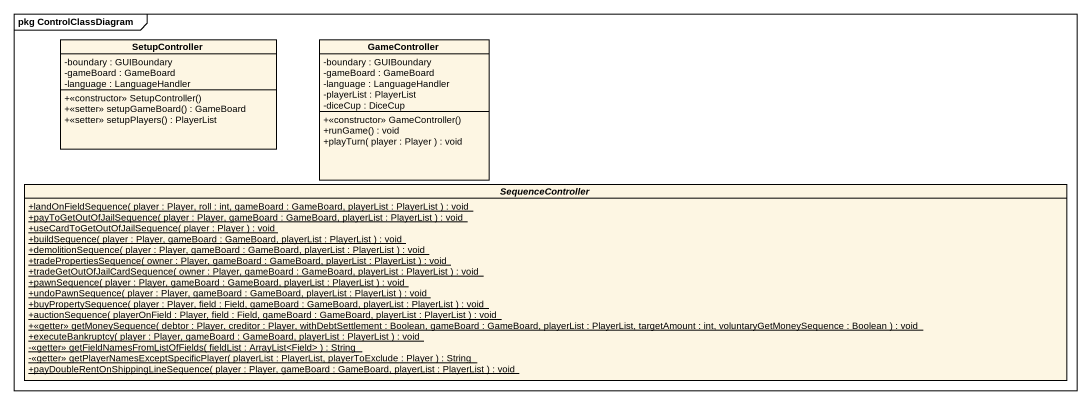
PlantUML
@startuml
mainframe pkg ControlClassDiagram
hide circle
hide empty members
skinparam classAttributeIconSize 0
class SetupController {
  -boundary : GUIBoundary
  -gameBoard : GameBoard
  -language : LanguageHandler
  +<<constructor>> SetupController()
  +<<setter>> setupGameBoard() : GameBoard
  +<<setter>> setupPlayers() : PlayerList
}
class GameController {
  -boundary : GUIBoundary
  -gameBoard : GameBoard
  -language : LanguageHandler
  -playerList : PlayerList
  -diceCup : DiceCup
  +<<constructor>> GameController()
  +runGame() : void
  +playTurn( player : Player ) : void
}
abstract class SequenceController {
  {static} +landOnFieldSequence( player : Player, roll : int, gameBoard : GameBoard, playerList : PlayerList ) : void
  {static} +payToGetOutOfJailSequence( player : Player, gameBoard : GameBoard, playerList : PlayerList ) : void
  {static} +useCardToGetOutOfJailSequence( player : Player ) : void
  {static} +buildSequence( player : Player, gameBoard : GameBoard, playerList : PlayerList ) : void
  {static} +demolitionSequence( player : Player, gameBoard : GameBoard, playerList : PlayerList ) : void
  {static} +tradePropertiesSequence( owner : Player, gameBoard : GameBoard, playerList : PlayerList ) : void
  {static} +tradeGetOutOfJailCardSequence( owner : Player, gameBoard : GameBoard, playerList : PlayerList ) : void
  {static} +pawnSequence( player : Player, gameBoard : GameBoard, playerList : PlayerList ) : void
  {static} +undoPawnSequence( player : Player, gameBoard : GameBoard, playerList : PlayerList ) : void
  {static} +buyPropertySequence( player : Player, field : Field, gameBoard : GameBoard, playerList : PlayerList ) : void
  {static} +auctionSequence( playerOnField : Player, field : Field, gameBoard : GameBoard, playerList : PlayerList ) : void
  {static} +<<getter>> getMoneySequence( debtor : Player, creditor : Player, withDebtSettlement : Boolean, gameBoard : GameBoard, playerList : PlayerList, targetAmount : int, voluntaryGetMoneySequence : Boolean ) : void
  {static} +executeBankruptcy( player : Player, gameBoard : GameBoard, playerList : PlayerList ) : void
  {static} -<<getter>> getFieldNamesFromListOfFields( fieldList : ArrayList<Field> ) : String
  {static} -<<getter>> getPlayerNamesExceptSpecificPlayer( playerList : PlayerList, playerToExclude : Player ) : String
  {static} +payDoubleRentOnShippingLineSequence( player : Player, gameBoard : GameBoard, playerList : PlayerList ) : void
}
@enduml
